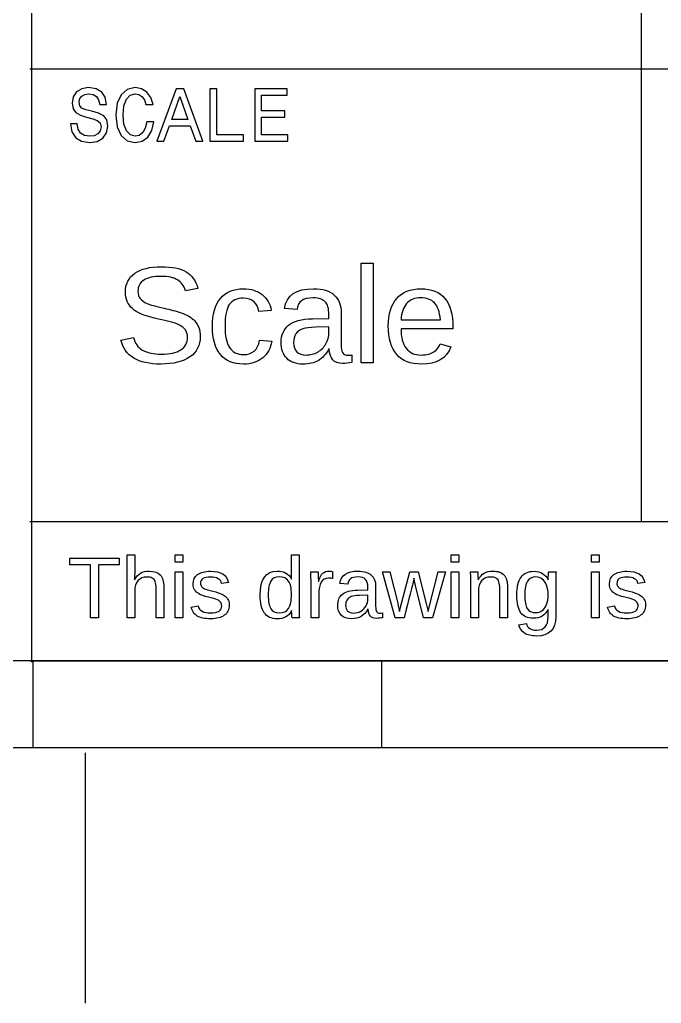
# Model space of a CAD drawing. Extents: x 0 to 297, y -130 to 79.
# Drawn here: x 146.79 to 165.21, y -130.48 to -102.23 of the extents above; entities that cross this region are included whole.
import ezdxf

# ---------------------------------------------------------------- set-up
doc = ezdxf.new("R2010")
doc.units = 0
doc.layers.get('0').update_dxf_attribs({"linetype": 'CONTINUOUS'})

msp = doc.modelspace()

# ---------------------------------------------------------------- linework, layer by layer
at = {"color": 7}
for p, q in [((147.13893, -120.675485), (147.13893, -73.985165)), ((164.63891, -116.636775), (164.63891, -90.636775)), ((147.08879, -103.636775), (266.15528, -103.636775)), ((148.579925, -104.211775), (148.428925, -104.302775)), ((148.773925, -104.179775), (148.579925, -104.211775)), ((148.990925, -104.211775), (148.773925, -104.179775)), ((149.150925, -104.306775), (148.990925, -104.211775)), ((149.880924, -104.230775), (149.705924, -104.382775)), ((150.109923, -104.176775), (149.880924, -104.230775)), ((150.293923, -104.211775), (150.109923, -104.176775)), ((150.446923, -104.308775), (150.293923, -104.211775)), ((151.281922, -104.215775), (150.734923, -105.717775)), ((151.501922, -104.215775), (151.281922, -104.215775)), ((152.050921, -105.717775), (151.501922, -104.215775)), ((152.452921, -104.217775), (152.253921, -104.217775)), ((152.253921, -104.217775), (152.253921, -105.717775)), ((152.452921, -105.536775), (152.452921, -104.217775)), ((154.473918, -104.217775), (153.539919, -104.217775)), ((153.539919, -104.217775), (153.539919, -105.717775)), ((154.473918, -104.399775), (154.473918, -104.217775)), ((148.330926, -104.442775), (148.296926, -104.624775)), ((148.428925, -104.302775), (148.330926, -104.442775)), ((148.499925, -104.593775), (148.518925, -104.496775)), ((148.518925, -104.496775), (148.575925, -104.423775)), ((148.575925, -104.423775), (148.661925, -104.373775)), ((148.661925, -104.373775), (148.780925, -104.356775)), ((148.780925, -104.356775), (148.901925, -104.377775)), ((148.901925, -104.377775), (148.996925, -104.436775)), ((148.996925, -104.436775), (149.059925, -104.533775)), ((149.251924, -104.457775), (149.150925, -104.306775)), ((149.286924, -104.661775), (149.251924, -104.457775)), ((149.705924, -104.382775), (149.593924, -104.630775)), ((149.785924, -104.706775), (149.856924, -104.514775)), ((149.856924, -104.514775), (149.967924, -104.397775)), ((149.967924, -104.397775), (150.109923, -104.356775)), ((150.109923, -104.356775), (150.213923, -104.377775)), ((150.213923, -104.377775), (150.302923, -104.438775)), ((150.302923, -104.438775), (150.371923, -104.535775)), ((150.559923, -104.464775), (150.446923, -104.308775)), ((150.624923, -104.669775), (150.559923, -104.464775)), ((151.160922, -105.093775), (151.391922, -104.431775)), ((151.391922, -104.431775), (151.622922, -105.093775)), ((153.738919, -104.849775), (153.738919, -104.399775)), ((153.738919, -104.399775), (154.473918, -104.399775)), ((148.296926, -104.624775), (148.324926, -104.786775)), ((148.324926, -104.786775), (148.406925, -104.896775)), ((148.518925, -104.702775), (148.499925, -104.593775)), ((148.581925, -104.771775), (148.518925, -104.702775)), ((148.691925, -104.818775), (148.581925, -104.771775)), ((149.059925, -104.533775), (149.089925, -104.665775)), ((149.089925, -104.665775), (149.286924, -104.665775)), ((149.286924, -104.665775), (149.286924, -104.661775)), ((149.593924, -104.630775), (149.554924, -104.967775)), ((149.761924, -104.967775), (149.785924, -104.706775)), ((150.371923, -104.535775), (150.418923, -104.669775)), ((150.418923, -104.669775), (150.624923, -104.669775)), ((148.406925, -104.896775), (148.536925, -104.970775)), ((148.536925, -104.970775), (148.713925, -105.026775)), ((148.860925, -104.859775), (148.691925, -104.818775)), ((148.713925, -105.026775), (148.888925, -105.075775)), ((149.057925, -104.916775), (148.860925, -104.859775)), ((148.888925, -105.075775), (149.020925, -105.123775)), ((149.204925, -104.991775), (149.057925, -104.916775)), ((149.294924, -105.106775), (149.204925, -104.991775)), ((149.554924, -104.967775), (149.593924, -105.305775)), ((149.785924, -105.231775), (149.761924, -104.967775)), ((154.408918, -104.849775), (153.738919, -104.849775)), ((153.738919, -105.536775), (153.738919, -105.028775)), ((153.738919, -105.028775), (154.408918, -105.028775)), ((154.408918, -105.028775), (154.408918, -104.849775)), ((148.447925, -105.222775), (148.250926, -105.222775)), ((148.250926, -105.222775), (148.294926, -105.452775)), ((148.471925, -105.372775), (148.447925, -105.222775)), ((148.447925, -105.222775), (148.447925, -105.222775)), ((149.020925, -105.123775), (149.100925, -105.192775)), ((149.100925, -105.192775), (149.128925, -105.305775)), ((149.128925, -105.305775), (149.102925, -105.419775)), ((149.288924, -105.480775), (149.327924, -105.283775)), ((149.327924, -105.283775), (149.294924, -105.106775)), ((149.593924, -105.305775), (149.705924, -105.553775)), ((149.858924, -105.421775), (149.785924, -105.231775)), ((150.397923, -105.341775), (150.325923, -105.471775)), ((150.440923, -105.160775), (150.397923, -105.341775)), ((150.647923, -105.160775), (150.440923, -105.160775)), ((150.440923, -105.160775), (150.440923, -105.160775)), ((150.587923, -105.415775), (150.647923, -105.160775)), ((150.933922, -105.717775), (151.090922, -105.276775)), ((151.090922, -105.276775), (151.689922, -105.276775)), ((151.622922, -105.093775), (151.160922, -105.093775)), ((151.160922, -105.093775), (151.160922, -105.093775)), ((151.689922, -105.276775), (151.847921, -105.717775)), ((148.294926, -105.452775), (148.402925, -105.620775)), ((148.402925, -105.620775), (148.568925, -105.722775)), ((148.542925, -105.484775), (148.471925, -105.372775)), ((148.655925, -105.553775), (148.542925, -105.484775)), ((148.802925, -105.577775), (148.655925, -105.553775)), ((148.933925, -105.560775), (148.802925, -105.577775)), ((149.035925, -105.506775), (148.933925, -105.560775)), ((149.016925, -105.724775), (149.182925, -105.629775)), ((149.102925, -105.419775), (149.035925, -105.506775)), ((149.182925, -105.629775), (149.288924, -105.480775)), ((149.705924, -105.553775), (149.880924, -105.707775)), ((149.969924, -105.538775), (149.858924, -105.421775)), ((150.109923, -105.577775), (149.969924, -105.538775)), ((150.226923, -105.551775), (150.109923, -105.577775)), ((150.325923, -105.471775), (150.226923, -105.551775)), ((150.310923, -105.717775), (150.472923, -105.603775)), ((150.472923, -105.603775), (150.587923, -105.415775)), ((153.21792, -105.536775), (152.452921, -105.536775)), ((153.21792, -105.717775), (153.21792, -105.536775)), ((154.490918, -105.536775), (153.738919, -105.536775)), ((154.490918, -105.717775), (154.490918, -105.536775)), ((148.568925, -105.722775), (148.793925, -105.758775)), ((148.793925, -105.758775), (149.016925, -105.724775)), ((149.880924, -105.707775), (150.109923, -105.758775)), ((150.109923, -105.758775), (150.310923, -105.717775)), ((150.734923, -105.717775), (150.933922, -105.717775)), ((150.734923, -105.717775), (150.734923, -105.717775)), ((151.847921, -105.717775), (152.050921, -105.717775)), ((152.253921, -105.717775), (153.21792, -105.717775)), ((152.253921, -105.717775), (152.253921, -105.717775)), ((153.539919, -105.717775), (154.490918, -105.717775)), ((153.539919, -105.717775), (153.539919, -105.717775)), ((156.59462, -112.081691), (156.59462, -109.219481)), ((156.59462, -109.219481), (156.94179, -109.219481)), ((156.94179, -109.219481), (156.94179, -112.081691)), ((151.91168, -109.948421), (151.54908, -110.012021)), ((154.01594, -110.579181), (153.65912, -110.606181)), ((154.75463, -110.551951), (154.39203, -110.519151)), ((155.66884, -110.808451), (155.66884, -110.694651)), ((156.01987, -110.658021), (156.01987, -111.556801)), ((155.20016, -110.816451), (155.66884, -110.808451)), ((157.74221, -110.845381), (158.86857, -110.845381)), ((152.68705, -111.028571), (152.68705, -111.028611)), ((155.66888, -111.051761), (155.28893, -111.059761)), ((155.66888, -111.223411), (155.66888, -111.051761)), ((159.22731, -111.111521), (157.73835, -111.111551)), ((159.22731, -111.065221), (159.22731, -111.111521)), ((149.70141, -111.429781), (150.05822, -111.358381)), ((151.97533, -111.331241), (151.97536, -111.331421)), ((153.67648, -111.437501), (154.02751, -111.460601)), ((158.86664, -111.539671), (159.17138, -111.626471)), ((155.00921, -111.860251), (155.00925, -111.859891)), ((155.68038, -111.682251), (155.66878, -111.682251)), ((156.32846, -111.853871), (156.32846, -112.069881)), ((154.93009, -112.120111), (154.93015, -112.120261)), ((156.94179, -112.081691), (156.59462, -112.081691)), ((147.08866, -116.636775), (266.15514, -116.636775)), ((148.23166, -117.880935), (148.23166, -117.690505)), ((148.23166, -117.690505), (149.64523, -117.690505)), ((149.64523, -117.690505), (149.64523, -117.880935)), ((149.87597, -119.410555), (149.87597, -117.599025)), ((149.87597, -117.599025), (150.0957, -117.599025)), ((150.0957, -117.599025), (150.0957, -118.070225)), ((151.26022, -117.808915), (151.26022, -117.598945)), ((151.26022, -117.598945), (151.47995, -117.598945)), ((151.47995, -117.598945), (151.47995, -117.808915)), ((154.59518, -118.146985), (154.59518, -117.598885)), ((154.59518, -117.598885), (154.81491, -117.598885)), ((154.81491, -117.598885), (154.81491, -119.138195)), ((159.17892, -117.808915), (159.17892, -117.598945)), ((159.17892, -117.598945), (159.39864, -117.598945)), ((159.39864, -117.598945), (159.39864, -117.808915)), ((163.20968, -117.808915), (163.20968, -117.598945)), ((163.20968, -117.598945), (163.4294, -117.598945)), ((163.4294, -117.598945), (163.4294, -117.808915)), ((148.82248, -117.880935), (148.23166, -117.880935)), ((148.82248, -119.410475), (148.82248, -117.880935)), ((149.05441, -117.880935), (149.05441, -119.410475)), ((149.64523, -117.880935), (149.05441, -117.880935)), ((151.47995, -117.808915), (151.26022, -117.808915)), ((159.39864, -117.808915), (159.17892, -117.808915)), ((163.4294, -117.808915), (163.20968, -117.808915)), ((150.0857, -118.315625), (150.08957, -118.315505)), ((151.26022, -119.410475), (151.26022, -118.089675)), ((151.26022, -118.089675), (151.47995, -118.089675)), ((151.47995, -118.089675), (151.47995, -119.410475)), ((154.59718, -118.294695), (154.59518, -118.146985)), ((154.59518, -118.294695), (154.59718, -118.294695)), ((155.1497, -118.089675), (155.35722, -118.089675)), ((155.77504, -118.077415), (155.77504, -118.278835)), ((157.5725, -119.410475), (157.20263, -118.089675)), ((157.20263, -118.089675), (157.41992, -118.089675)), ((157.41992, -118.089675), (157.6433, -118.986885)), ((157.7166, -119.138285), (157.99248, -118.089705)), ((157.99248, -118.089705), (158.22807, -118.089705)), ((158.15353, -118.476635), (158.10963, -118.270335)), ((158.22807, -118.089705), (158.45878, -118.996685)), ((158.55278, -119.058935), (158.80302, -118.089705)), ((159.01787, -118.089705), (158.63937, -119.410475)), ((158.80302, -118.089705), (159.01787, -118.089705)), ((159.17892, -119.410475), (159.17892, -118.089675)), ((159.17892, -118.089675), (159.39864, -118.089675)), ((159.39864, -118.089675), (159.39864, -119.410475)), ((159.73351, -118.089715), (159.94103, -118.089715)), ((159.95003, -118.315635), (159.95403, -118.315635)), ((161.9613, -118.315485), (161.9633, -118.315485)), ((161.9783, -118.089625), (162.18704, -118.089625)), ((163.20968, -119.410475), (163.20968, -118.089675)), ((163.20968, -118.089675), (163.4294, -118.089675)), ((163.4294, -118.089675), (163.4294, -119.410475)), ((150.0957, -118.631745), (150.0957, -119.410555)), ((150.70968, -119.410515), (150.70968, -118.573115)), ((150.93063, -118.530385), (150.93063, -119.410515)), ((152.78483, -118.392345), (152.58707, -118.416745)), ((155.1567, -119.410475), (155.1567, -118.397285)), ((155.36722, -118.359445), (155.37222, -118.359445)), ((156.2101, -118.442295), (155.98061, -118.421495)), ((156.49215, -118.609695), (156.78878, -118.604695)), ((156.78878, -118.604695), (156.78878, -118.532695)), ((157.01088, -118.509385), (157.01088, -119.078235)), ((158.38424, -119.410475), (158.15353, -118.476635)), ((159.74051, -119.410515), (159.74051, -118.371695)), ((160.57418, -119.410475), (160.57418, -118.573075)), ((160.7951, -118.530455), (160.7951, -119.410585)), ((162.18004, -118.363055), (162.18004, -119.372585)), ((164.73429, -118.392345), (164.53653, -118.416745)), ((152.36738, -118.854965), (152.20991, -118.813465)), ((153.92868, -118.748855), (153.92868, -118.748855)), ((155.37711, -118.721955), (155.37711, -119.410435)), ((156.7887, -118.758655), (156.54822, -118.763655)), ((156.7887, -118.867295), (156.7887, -118.758655)), ((159.96024, -118.645135), (159.96024, -119.410515)), ((161.96089, -118.750075), (161.9609, -118.750075)), ((164.31684, -118.854965), (164.15936, -118.813465)), ((151.71798, -119.100385), (151.91207, -119.062585)), ((152.80804, -119.045545), (152.80807, -119.045485)), ((154.59895, -119.198035), (154.59518, -119.198065)), ((156.79598, -119.157035), (156.78898, -119.157035)), ((157.6958, -119.228585), (157.7166, -119.138285)), ((158.45878, -118.996685), (158.51498, -119.228615)), ((158.51498, -119.228615), (158.55278, -119.058935)), ((161.96086, -119.165055), (161.95886, -119.165055)), ((161.96086, -119.377455), (161.96086, -119.165055)), ((163.66744, -119.100385), (163.86153, -119.062585)), ((164.7575, -119.045545), (164.75753, -119.045485)), ((149.05441, -119.410475), (148.82248, -119.410475)), ((150.0957, -119.410555), (149.87597, -119.410555)), ((150.93063, -119.410515), (150.70968, -119.410515)), ((151.47995, -119.410475), (151.26022, -119.410475)), ((154.82191, -119.410415), (154.61195, -119.410415)), ((155.37711, -119.410435), (155.1567, -119.410475)), ((156.32145, -119.434185), (156.32125, -119.434885)), ((156.37127, -119.270175), (156.37125, -119.270095)), ((157.20618, -119.265735), (157.20618, -119.402455)), ((157.82641, -119.410475), (157.5725, -119.410475)), ((158.63937, -119.410475), (158.38424, -119.410475)), ((159.39864, -119.410475), (159.17892, -119.410475)), ((159.96024, -119.410515), (159.74051, -119.410515)), ((160.7951, -119.410585), (160.57418, -119.410475)), ((163.4294, -119.410475), (163.20968, -119.410475)), ((161.11739, -119.603295), (161.33834, -119.571595)), ((161.62706, -119.929225), (161.62643, -119.929275)), ((9.995553, -120.629921), (286.70447, -120.629921)), ((147.09296, -120.636775), (287.18473, -120.636775)), ((147.175, -120.629921), (147.175, -123.129921)), ((157.175, -120.629921), (157.175, -123.129921)), ((137.15173, -123.129921), (287.19826, -123.129921)), ((148.675, -123.283001), (148.675, -130.476841))]:
    msp.add_line(p, q, dxfattribs=at)
for points in [[(149.82867, -110.050641), (149.82867, -109.817915), (149.917393, -109.638545), (150.09484, -109.512531)], [(150.09484, -109.512531), (150.273567, -109.386525), (150.5288, -109.323521), (150.86054, -109.323521)], [(150.86054, -109.323521), (151.169133, -109.323521), (151.405077, -109.371095), (151.56837, -109.466241)], [(151.56837, -109.466241), (151.73167, -109.560108), (151.846107, -109.720835), (151.91168, -109.948421)], [(150.35907, -109.709181), (150.244637, -109.781188), (150.18742, -109.888555), (150.18742, -110.031281)], [(150.85668, -109.601171), (150.63938, -109.601171), (150.47351, -109.637175), (150.35907, -109.709181)], [(151.3215, -109.699571), (151.209633, -109.633971), (151.054693, -109.601171), (150.85668, -109.601171)], [(151.54908, -110.012021), (151.509213, -109.868008), (151.433353, -109.763858), (151.3215, -109.699571)], [(149.87887, -110.320661), (149.845403, -110.242228), (149.82867, -110.152221), (149.82867, -110.050641)], [(150.18742, -110.031281), (150.18742, -110.114855), (150.209287, -110.184288), (150.25302, -110.239581)], [(152.5559, -110.233941), (152.7102, -110.048788), (152.93136, -109.956211), (153.21938, -109.956211)], [(153.21938, -109.956211), (153.43282, -109.956211), (153.609617, -110.011501), (153.74977, -110.122081)], [(153.74977, -110.122081), (153.89121, -110.232661), (153.979933, -110.385028), (154.01594, -110.579181)], [(154.39203, -110.519151), (154.451163, -110.143698), (154.730187, -109.955971), (155.2291, -109.955971)], [(155.2291, -109.955971), (155.4914, -109.955971), (155.68877, -110.016405), (155.82121, -110.137271)], [(155.82121, -110.137271), (155.95365, -110.256851), (156.01987, -110.430435), (156.01987, -110.658021)], [(157.61491, -110.232011), (157.776923, -110.048145), (158.007727, -109.956211), (158.30732, -109.956211)], [(158.30732, -109.956211), (158.920647, -109.956211), (159.22731, -110.325881), (159.22731, -111.065221)], [(150.02738, -110.527041), (149.963113, -110.467908), (149.91361, -110.399115), (149.87887, -110.320661)], [(150.25302, -110.239581), (150.29802, -110.293581), (150.36231, -110.339871), (150.44589, -110.378451)], [(150.44589, -110.378451), (150.52947, -110.415718), (150.695983, -110.462005), (150.94543, -110.517311)], [(152.32446, -111.036291), (152.32446, -110.685265), (152.401607, -110.417815), (152.5559, -110.233941)], [(152.81049, -110.411381), (152.728197, -110.533535), (152.68705, -110.739265), (152.68705, -111.028571)], [(153.20974, -110.228161), (153.025867, -110.228161), (152.892783, -110.289235), (152.81049, -110.411381)], [(153.52219, -110.330381), (153.448897, -110.262235), (153.344747, -110.228161), (153.20974, -110.228161)], [(153.65912, -110.606181), (153.64112, -110.490461), (153.595477, -110.398528), (153.52219, -110.330381)], [(154.88193, -110.299291), (154.81121, -110.352025), (154.768777, -110.436245), (154.75463, -110.551951)], [(155.22138, -110.220191), (155.0658, -110.220191), (154.95265, -110.246558), (154.88193, -110.299291)], [(155.56083, -110.330131), (155.48883, -110.256838), (155.37568, -110.220191), (155.22138, -110.220191)], [(155.66884, -110.694651), (155.66884, -110.524925), (155.632837, -110.403418), (155.56083, -110.330131)], [(157.37382, -111.024711), (157.37382, -110.680118), (157.454183, -110.415885), (157.61491, -110.232011)], [(157.90036, -110.382491), (157.80264, -110.494358), (157.749923, -110.648655), (157.74221, -110.845381)], [(158.30153, -110.212771), (158.13309, -110.212771), (157.999367, -110.269345), (157.90036, -110.382491)], [(158.70078, -110.365131), (158.6082, -110.263558), (158.475117, -110.212771), (158.30153, -110.212771)], [(158.86857, -110.845381), (158.849303, -110.625508), (158.793373, -110.465425), (158.70078, -110.365131)], [(150.28969, -110.685191), (150.17911, -110.637591), (150.091673, -110.584875), (150.02738, -110.527041)], [(150.77958, -110.827911), (150.564847, -110.780311), (150.40155, -110.732738), (150.28969, -110.685191)], [(150.94543, -110.517311), (151.029003, -110.536578), (151.111937, -110.556511), (151.19423, -110.577111)], [(151.19423, -110.577111), (151.27781, -110.596378), (151.35753, -110.620178), (151.43339, -110.648511)], [(151.43339, -110.648511), (151.509257, -110.675511), (151.579977, -110.707645), (151.64555, -110.744911)], [(151.1171, -110.907011), (151.015527, -110.882611), (150.90302, -110.856245), (150.77958, -110.827911)], [(151.37941, -110.997711), (151.306117, -110.961711), (151.21868, -110.931478), (151.1171, -110.907011)], [(151.54913, -111.134651), (151.509263, -111.079385), (151.45269, -111.033738), (151.37941, -110.997711)], [(151.64555, -110.744911), (151.71241, -110.782178), (151.77027, -110.827825), (151.81913, -110.881851)], [(151.81913, -110.881851), (151.867997, -110.935851), (151.90593, -110.999498), (151.93293, -111.072791)], [(154.29946, -111.499221), (154.29946, -111.283201), (154.370177, -111.117331), (154.51161, -111.001611)], [(154.51161, -111.001611), (154.654337, -110.885885), (154.883853, -110.824165), (155.20016, -110.816451)], [(151.61083, -111.350671), (151.61083, -111.261945), (151.590263, -111.189938), (151.54913, -111.134651)], [(151.93293, -111.072791), (151.961197, -111.146085), (151.97533, -111.232235), (151.97533, -111.331241)], [(152.55397, -111.844421), (152.400963, -111.659261), (152.32446, -111.389885), (152.32446, -111.036291)], [(152.68705, -111.028611), (152.68705, -111.306345), (152.73077, -111.512075), (152.81821, -111.645801)], [(154.72381, -111.252681), (154.67881, -111.316948), (154.65631, -111.401168), (154.65631, -111.505341)], [(154.91668, -111.109961), (154.833107, -111.140828), (154.768817, -111.188401), (154.72381, -111.252681)], [(155.28893, -111.059761), (155.12563, -111.062428), (155.001547, -111.079161), (154.91668, -111.109961)], [(155.58208, -111.535861), (155.639947, -111.434281), (155.66888, -111.330131), (155.66888, -111.223411)], [(157.61491, -111.844421), (157.454183, -111.660548), (157.37382, -111.387311), (157.37382, -111.024711)], [(157.73835, -111.111551), (157.73835, -111.350711), (157.787853, -111.535225), (157.88686, -111.665091)], [(150.85285, -112.120261), (150.190657, -112.120261), (149.806843, -111.890101), (149.70141, -111.429781)], [(150.05822, -111.358381), (150.099353, -111.521681), (150.18679, -111.641905), (150.32053, -111.719051)], [(151.41603, -111.711331), (151.545897, -111.629045), (151.61083, -111.508825), (151.61083, -111.350671)], [(151.97536, -111.331421), (151.97536, -111.582155), (151.876997, -111.776311), (151.68027, -111.913891)], [(153.52219, -111.746091), (153.605763, -111.679231), (153.657193, -111.576368), (153.67648, -111.437501)], [(154.02751, -111.460601), (154.00051, -111.661188), (153.915003, -111.821271), (153.77099, -111.940851)], [(154.45761, -111.954391), (154.352177, -111.843811), (154.29946, -111.692088), (154.29946, -111.499221)], [(154.65631, -111.505341), (154.65631, -111.618495), (154.68651, -111.705931), (154.74691, -111.767651)], [(155.34871, -111.773091), (155.447717, -111.715225), (155.525507, -111.636148), (155.58208, -111.535861)], [(156.01987, -111.556801), (156.01987, -111.659661), (156.03337, -111.737451), (156.06037, -111.790171)], [(158.68149, -111.769191), (158.772783, -111.708725), (158.8345, -111.632218), (158.86664, -111.539671)], [(150.32053, -111.719051), (150.45425, -111.794911), (150.63619, -111.832841), (150.86635, -111.832841)], [(150.86635, -111.832841), (151.104223, -111.832841), (151.28745, -111.792338), (151.41603, -111.711331)], [(153.22324, -112.120221), (152.93136, -112.120221), (152.70827, -112.028288), (152.55397, -111.844421)], [(152.81821, -111.645801), (152.905643, -111.779521), (153.037437, -111.846381), (153.21359, -111.846381)], [(153.21359, -111.846381), (153.33703, -111.846381), (153.439897, -111.812951), (153.52219, -111.746091)], [(154.74691, -111.767651), (154.808643, -111.829385), (154.896077, -111.860251), (155.00921, -111.860251)], [(155.00925, -111.859891), (155.136543, -111.859891), (155.249697, -111.830958), (155.34871, -111.773091)], [(155.66878, -111.682251), (155.58006, -111.841691), (155.476553, -111.954845), (155.35826, -112.021711)], [(155.77878, -112.000491), (155.720913, -111.932345), (155.688113, -111.826265), (155.68038, -111.682251)], [(156.06037, -111.790171), (156.08737, -111.841638), (156.138803, -111.867371), (156.21467, -111.867371)], [(156.21467, -111.867371), (156.24807, -111.867371), (156.286, -111.862871), (156.32846, -111.853871)], [(158.32082, -112.120221), (158.012227, -112.120221), (157.776923, -112.028288), (157.61491, -111.844421)], [(157.88686, -111.665091), (157.985867, -111.794958), (158.13052, -111.859891), (158.32082, -111.859891)], [(159.17138, -111.626471), (159.04666, -111.955638), (158.76314, -112.120221), (158.32082, -112.120221)], [(158.32082, -111.859891), (158.47126, -111.859891), (158.591483, -111.829658), (158.68149, -111.769191)], [(151.68027, -111.913891), (151.484823, -112.051471), (151.209017, -112.120261), (150.85285, -112.120261)], [(153.77099, -111.940851), (153.626977, -112.060431), (153.444393, -112.120221), (153.22324, -112.120221)], [(154.93015, -112.120261), (154.720563, -112.120261), (154.56305, -112.064971), (154.45761, -111.954391)], [(155.35826, -112.021711), (155.241253, -112.087311), (155.09853, -112.120111), (154.93009, -112.120111)], [(156.06037, -112.100781), (155.93179, -112.100781), (155.837927, -112.067351), (155.77878, -112.000491)], [(156.32846, -112.069881), (156.241027, -112.090481), (156.151663, -112.100781), (156.06037, -112.100781)], [(150.0957, -118.070225), (150.0957, -118.119892), (150.094033, -118.171159), (150.0907, -118.224025)], [(150.25924, -118.126295), (150.325973, -118.085629), (150.410203, -118.065295), (150.51193, -118.065295)], [(150.51193, -118.065295), (150.655157, -118.065295), (150.760543, -118.101102), (150.82809, -118.172715)], [(151.8986, -118.164065), (151.98486, -118.100599), (152.110183, -118.068865), (152.27457, -118.068865)], [(152.27457, -118.068865), (152.420243, -118.068865), (152.535803, -118.094499), (152.62125, -118.145765)], [(153.69796, -118.756145), (153.69796, -118.295532), (153.859907, -118.065225), (154.1838, -118.065225)], [(154.1838, -118.065225), (154.2839, -118.065225), (154.367317, -118.083525), (154.43405, -118.120125)], [(155.49307, -118.127515), (155.53867, -118.085982), (155.60296, -118.065215), (155.68594, -118.065215)], [(155.68594, -118.065215), (155.715207, -118.065215), (155.744907, -118.069282), (155.77504, -118.077415)], [(155.98061, -118.421495), (156.018077, -118.183862), (156.19467, -118.065045), (156.51039, -118.065045)], [(156.51039, -118.065045), (156.67641, -118.065045), (156.80133, -118.103295), (156.88515, -118.179795)], [(160.1286, -118.122765), (160.195327, -118.084499), (160.277927, -118.065365), (160.3764, -118.065365)], [(160.3764, -118.065365), (160.521253, -118.065365), (160.627047, -118.101582), (160.69378, -118.174015)], [(161.18493, -118.236125), (161.267123, -118.124639), (161.391637, -118.068895), (161.55847, -118.068895)], [(161.55847, -118.068895), (161.652057, -118.068895), (161.73303, -118.090462), (161.80139, -118.133595)], [(163.84806, -118.164065), (163.93432, -118.100599), (164.059643, -118.068865), (164.22403, -118.068865)], [(164.22403, -118.068865), (164.369703, -118.068865), (164.485263, -118.094499), (164.57071, -118.145765)], [(150.0907, -118.224025), (150.088033, -118.276959), (150.086367, -118.307492), (150.0857, -118.315625)], [(150.08957, -118.315505), (150.13677, -118.229239), (150.193327, -118.166169), (150.25924, -118.126295)], [(150.1885, -118.342435), (150.126633, -118.414049), (150.0957, -118.510485), (150.0957, -118.631745)], [(150.43753, -118.235015), (150.334177, -118.235015), (150.251167, -118.270822), (150.1885, -118.342435)], [(150.59988, -118.266715), (150.560813, -118.245582), (150.506697, -118.235015), (150.43753, -118.235015)], [(150.68408, -118.366815), (150.667013, -118.321215), (150.638947, -118.287849), (150.59988, -118.266715)], [(150.82809, -118.172715), (150.89645, -118.243522), (150.93063, -118.362745), (150.93063, -118.530385)], [(151.77042, -118.438725), (151.77042, -118.318279), (151.813147, -118.226725), (151.8986, -118.164065)], [(152.05482, -118.280065), (152.00762, -118.310199), (151.98402, -118.355772), (151.98402, -118.416785)], [(152.27454, -118.234865), (152.17526, -118.234865), (152.10202, -118.249932), (152.05482, -118.280065)], [(152.48817, -118.282465), (152.435303, -118.250732), (152.364093, -118.234865), (152.27454, -118.234865)], [(152.58707, -118.416745), (152.57487, -118.358145), (152.541903, -118.313385), (152.48817, -118.282465)], [(152.62125, -118.145765), (152.707517, -118.197032), (152.762043, -118.279225), (152.78483, -118.392345)], [(154.00188, -118.350905), (153.95308, -118.432285), (153.92868, -118.564935), (153.92868, -118.748855)], [(154.24236, -118.227615), (154.13168, -118.227615), (154.05152, -118.268712), (154.00188, -118.350905)], [(154.51091, -118.349685), (154.454777, -118.268305), (154.36526, -118.227615), (154.24236, -118.227615)], [(154.43405, -118.120125), (154.500777, -118.156725), (154.554487, -118.214915), (154.59518, -118.294695)], [(154.59511, -118.734205), (154.59511, -118.559239), (154.567043, -118.431065), (154.51091, -118.349685)], [(155.1567, -118.397285), (155.1567, -118.304512), (155.154367, -118.201975), (155.1497, -118.089675)], [(155.35722, -118.089675), (155.363887, -118.239415), (155.36722, -118.329339), (155.36722, -118.359445)], [(155.37222, -118.359445), (155.40722, -118.246325), (155.447503, -118.169015), (155.49307, -118.127515)], [(155.65785, -118.266635), (155.566703, -118.266635), (155.497123, -118.306105), (155.44911, -118.385045)], [(155.77504, -118.278835), (155.745773, -118.270702), (155.70671, -118.266635), (155.65785, -118.266635)], [(156.2907, -118.282385), (156.245967, -118.315719), (156.2191, -118.369022), (156.2101, -118.442295)], [(156.50554, -118.232385), (156.407067, -118.232385), (156.335453, -118.249052), (156.2907, -118.282385)], [(156.72038, -118.301985), (156.67478, -118.255585), (156.603167, -118.232385), (156.50554, -118.232385)], [(156.78878, -118.532695), (156.78878, -118.425275), (156.76598, -118.348372), (156.72038, -118.301985)], [(156.88515, -118.179795), (156.96897, -118.255475), (157.01088, -118.365339), (157.01088, -118.509385)], [(158.10963, -118.270335), (158.102297, -118.306935), (158.090897, -118.359832), (158.07543, -118.429025)], [(159.74051, -118.371695), (159.74051, -118.217889), (159.738177, -118.123895), (159.73351, -118.089715)], [(159.94103, -118.089715), (159.941697, -118.093715), (159.942363, -118.104715), (159.94303, -118.122715)], [(159.94303, -118.122715), (159.943697, -118.140649), (159.944363, -118.161415), (159.94503, -118.185015)], [(159.94503, -118.185015), (159.946363, -118.207815), (159.94803, -118.251355), (159.95003, -118.315635)], [(159.95403, -118.315635), (160.004497, -118.224489), (160.062687, -118.160199), (160.1286, -118.122765)], [(160.05174, -118.343615), (159.99074, -118.416049), (159.96024, -118.516555), (159.96024, -118.645135)], [(160.30198, -118.234975), (160.196187, -118.234975), (160.112773, -118.271189), (160.05174, -118.343615)], [(160.46678, -118.266675), (160.429313, -118.245542), (160.37438, -118.234975), (160.30198, -118.234975)], [(160.54858, -118.370435), (160.531513, -118.322435), (160.504247, -118.287849), (160.46678, -118.266675)], [(160.69378, -118.174015), (160.761327, -118.245629), (160.7951, -118.364442), (160.7951, -118.530455)], [(161.06286, -118.752485), (161.06286, -118.518925), (161.10355, -118.346805), (161.18493, -118.236125)], [(161.36647, -118.354525), (161.315203, -118.435905), (161.28957, -118.567742), (161.28957, -118.750035)], [(161.61183, -118.232455), (161.499523, -118.232455), (161.417737, -118.273145), (161.36647, -118.354525)], [(161.79249, -118.294755), (161.739623, -118.253222), (161.679403, -118.232455), (161.61183, -118.232455)], [(161.917, -118.472975), (161.887733, -118.394849), (161.84623, -118.335442), (161.79249, -118.294755)], [(161.80139, -118.133595), (161.870563, -118.175929), (161.923867, -118.236559), (161.9613, -118.315485)], [(161.9633, -118.315485), (161.9633, -118.291085), (161.964967, -118.248765), (161.9683, -118.188525)], [(161.9683, -118.188525), (161.971633, -118.128325), (161.974967, -118.095359), (161.9783, -118.089625)], [(162.18704, -118.089625), (162.182373, -118.133559), (162.18004, -118.224702), (162.18004, -118.363055)], [(163.71988, -118.438725), (163.71988, -118.318279), (163.762607, -118.226725), (163.84806, -118.164065)], [(164.00428, -118.280065), (163.95708, -118.310199), (163.93348, -118.355772), (163.93348, -118.416785)], [(164.224, -118.234865), (164.12472, -118.234865), (164.05148, -118.249932), (164.00428, -118.280065)], [(164.43763, -118.282465), (164.384763, -118.250732), (164.313553, -118.234865), (164.224, -118.234865)], [(164.53653, -118.416745), (164.52433, -118.358145), (164.491363, -118.313385), (164.43763, -118.282465)], [(164.57071, -118.145765), (164.656977, -118.197032), (164.711503, -118.279225), (164.73429, -118.392345)], [(150.70968, -118.573115), (150.70968, -118.480342), (150.701147, -118.411575), (150.68408, -118.366815)], [(151.81562, -118.603515), (151.785487, -118.558782), (151.77042, -118.503852), (151.77042, -118.438725)], [(151.94013, -118.718265), (151.887263, -118.686532), (151.84576, -118.648282), (151.81562, -118.603515)], [(151.98402, -118.416785), (151.98402, -118.454252), (151.993787, -118.485185), (152.01332, -118.509585)], [(152.01332, -118.509585), (152.032853, -118.533985), (152.061753, -118.554752), (152.10002, -118.571885)], [(152.10002, -118.571885), (152.138287, -118.588952), (152.218853, -118.612552), (152.34172, -118.642685)], [(155.44911, -118.385045), (155.40111, -118.463165), (155.37711, -118.575469), (155.37711, -118.721955)], [(156.05636, -118.726875), (156.146693, -118.653635), (156.291957, -118.614575), (156.49215, -118.609695)], [(158.07543, -118.429025), (158.059963, -118.497385), (157.976957, -118.824535), (157.82641, -119.410475)], [(160.57418, -118.573075), (160.57418, -118.485995), (160.565647, -118.418449), (160.54858, -118.370435)], [(161.9609, -118.750075), (161.9609, -118.642649), (161.946267, -118.550282), (161.917, -118.472975)], [(163.76508, -118.603515), (163.734947, -118.558782), (163.71988, -118.503852), (163.71988, -118.438725)], [(163.88959, -118.718265), (163.836657, -118.686532), (163.795153, -118.648282), (163.76508, -118.603515)], [(163.93348, -118.416785), (163.93348, -118.454252), (163.943247, -118.485185), (163.96278, -118.509585)], [(163.96278, -118.509585), (163.982313, -118.533985), (164.011213, -118.554752), (164.04948, -118.571885)], [(164.04948, -118.571885), (164.087747, -118.588952), (164.168313, -118.612552), (164.29118, -118.642685)], [(152.20991, -118.813465), (152.08377, -118.780932), (151.993843, -118.749199), (151.94013, -118.718265)], [(152.34172, -118.642685), (152.458093, -118.671952), (152.541917, -118.699219), (152.59319, -118.724485)], [(152.54072, -118.935565), (152.50492, -118.903032), (152.44714, -118.876165), (152.36738, -118.854965)], [(152.59319, -118.724485), (152.644457, -118.748885), (152.68474, -118.776152), (152.71404, -118.806285)], [(152.71404, -118.806285), (152.744173, -118.836419), (152.767373, -118.871412), (152.78364, -118.911265)], [(152.78364, -118.911265), (152.799907, -118.950332), (152.80804, -118.995092), (152.80804, -119.045545)], [(153.81515, -119.266395), (153.737023, -119.154095), (153.69796, -118.984012), (153.69796, -118.756145)], [(153.92868, -118.748855), (153.92868, -118.933589), (153.95308, -119.065829), (154.00188, -119.145575)], [(154.51091, -119.135815), (154.567043, -119.049549), (154.59511, -118.915679), (154.59511, -118.734205)], [(155.92208, -119.041825), (155.92208, -118.905105), (155.96684, -118.800122), (156.05636, -118.726875)], [(156.19056, -118.885655), (156.162093, -118.926322), (156.14786, -118.979625), (156.14786, -119.045565)], [(156.31263, -118.795355), (156.259763, -118.814889), (156.219073, -118.844989), (156.19056, -118.885655)], [(156.54822, -118.763655), (156.444867, -118.764989), (156.366337, -118.775555), (156.31263, -118.795355)], [(156.7338, -119.065055), (156.7704, -119.000789), (156.7887, -118.934869), (156.7887, -118.867295)], [(161.17639, -119.259075), (161.100703, -119.151655), (161.06286, -118.982792), (161.06286, -118.752485)], [(161.28957, -118.750035), (161.28957, -118.930695), (161.31357, -119.060495), (161.36157, -119.139435)], [(161.91699, -119.022285), (161.946257, -118.945792), (161.96089, -118.855055), (161.96089, -118.750075)], [(164.15936, -118.813465), (164.033227, -118.780932), (163.943303, -118.749199), (163.88959, -118.718265)], [(164.29118, -118.642685), (164.407553, -118.671952), (164.491377, -118.699219), (164.54265, -118.724485)], [(164.49018, -118.935565), (164.45438, -118.903032), (164.3966, -118.876165), (164.31684, -118.854965)], [(164.54265, -118.724485), (164.593917, -118.748885), (164.6342, -118.776152), (164.6635, -118.806285)], [(164.6635, -118.806285), (164.693633, -118.836419), (164.716833, -118.871412), (164.7331, -118.911265)], [(164.7331, -118.911265), (164.749367, -118.950332), (164.7575, -118.995092), (164.7575, -119.045545)], [(151.89132, -119.354285), (151.80262, -119.299752), (151.74484, -119.215119), (151.71798, -119.100385)], [(151.91207, -119.062585), (151.930803, -119.133385), (151.96946, -119.185469), (152.02804, -119.218835)], [(152.51632, -119.216335), (152.568387, -119.182135), (152.59442, -119.130865), (152.59442, -119.062525)], [(152.59442, -119.062525), (152.59442, -119.010459), (152.57652, -118.968139), (152.54072, -118.935565)], [(152.80807, -119.045485), (152.80807, -119.169992), (152.76087, -119.266019), (152.66647, -119.333565)], [(154.00188, -119.145575), (154.05068, -119.225329), (154.130027, -119.265205), (154.23992, -119.265205)], [(154.23992, -119.265205), (154.364427, -119.265205), (154.454757, -119.222075), (154.51091, -119.135815)], [(154.59518, -119.198065), (154.554513, -119.282705), (154.500397, -119.343335), (154.43283, -119.379955)], [(154.60295, -119.320115), (154.600283, -119.272915), (154.59895, -119.232222), (154.59895, -119.198035)], [(154.81491, -119.138195), (154.81491, -119.275729), (154.817243, -119.366469), (154.82191, -119.410415)], [(156.02218, -119.329905), (155.955447, -119.259919), (155.92208, -119.163892), (155.92208, -119.041825)], [(156.14786, -119.045565), (156.14786, -119.117179), (156.166993, -119.172515), (156.20526, -119.211575)], [(156.5861, -119.215195), (156.648767, -119.178595), (156.698, -119.128549), (156.7338, -119.065055)], [(156.78898, -119.157035), (156.732847, -119.257949), (156.667337, -119.329565), (156.59245, -119.371885)], [(156.85828, -119.358455), (156.82168, -119.315322), (156.800913, -119.248182), (156.79598, -119.157035)], [(157.01088, -119.078235), (157.01088, -119.143302), (157.019413, -119.192535), (157.03648, -119.225935)], [(157.6433, -118.986885), (157.6493, -119.006419), (157.6668, -119.086985), (157.6958, -119.228585)], [(161.36157, -119.139435), (161.40957, -119.218375), (161.491767, -119.257845), (161.60816, -119.257845)], [(161.60816, -119.257845), (161.677333, -119.257845), (161.738773, -119.237512), (161.79248, -119.196845)], [(161.95886, -119.165055), (161.917327, -119.249689), (161.86036, -119.313572), (161.78796, -119.356705)], [(161.79248, -119.196845), (161.846213, -119.156179), (161.887717, -119.097992), (161.91699, -119.022285)], [(163.84078, -119.354285), (163.752073, -119.299752), (163.694293, -119.215119), (163.66744, -119.100385)], [(163.86153, -119.062585), (163.880263, -119.133385), (163.91892, -119.185469), (163.9775, -119.218835)], [(164.46578, -119.216335), (164.517847, -119.182135), (164.54388, -119.130865), (164.54388, -119.062525)], [(164.54388, -119.062525), (164.54388, -119.010459), (164.52598, -118.968139), (164.49018, -118.935565)], [(164.75753, -119.045485), (164.75753, -119.169992), (164.71033, -119.266019), (164.61593, -119.333565)], [(152.27218, -119.434885), (152.107793, -119.434885), (151.98084, -119.408019), (151.89132, -119.354285)], [(152.02804, -119.218835), (152.08664, -119.251369), (152.16802, -119.267635), (152.27218, -119.267635)], [(152.27218, -119.267635), (152.383673, -119.267635), (152.465053, -119.250535), (152.51632, -119.216335)], [(152.66647, -119.333565), (152.572883, -119.401112), (152.441453, -119.434885), (152.27218, -119.434885)], [(154.1838, -119.434855), (154.016973, -119.434855), (153.89409, -119.378702), (153.81515, -119.266395)], [(154.43283, -119.379955), (154.366097, -119.416555), (154.283087, -119.434855), (154.1838, -119.434855)], [(154.61195, -119.410415), (154.609283, -119.397415), (154.606283, -119.367315), (154.60295, -119.320115)], [(156.32125, -119.434885), (156.188603, -119.434885), (156.088913, -119.399892), (156.02218, -119.329905)], [(156.20526, -119.211575), (156.244327, -119.250642), (156.299663, -119.270175), (156.37127, -119.270175)], [(156.59245, -119.371885), (156.518397, -119.413419), (156.428063, -119.434185), (156.32145, -119.434185)], [(156.37125, -119.270095), (156.451817, -119.270095), (156.523433, -119.251795), (156.5861, -119.215195)], [(157.0365, -119.421955), (156.95512, -119.421955), (156.895713, -119.400789), (156.85828, -119.358455)], [(157.03648, -119.225935), (157.053547, -119.258469), (157.086113, -119.274735), (157.13418, -119.274735)], [(157.20618, -119.402455), (157.150847, -119.415455), (157.094287, -119.421955), (157.0365, -119.421955)], [(157.13418, -119.274735), (157.155313, -119.274735), (157.179313, -119.271735), (157.20618, -119.265735)], [(161.53405, -119.420205), (161.372103, -119.420205), (161.252883, -119.366495), (161.17639, -119.259075)], [(161.78796, -119.356705), (161.715533, -119.399039), (161.630897, -119.420205), (161.53405, -119.420205)], [(162.18004, -119.372585), (162.18004, -119.743679), (161.995713, -119.929225), (161.62706, -119.929225)], [(161.63249, -119.761975), (161.851403, -119.761975), (161.96086, -119.633802), (161.96086, -119.377455)], [(164.22164, -119.434885), (164.057253, -119.434885), (163.9303, -119.408019), (163.84078, -119.354285)], [(163.9775, -119.218835), (164.0361, -119.251369), (164.11748, -119.267635), (164.22164, -119.267635)], [(164.22164, -119.267635), (164.333133, -119.267635), (164.414513, -119.250535), (164.46578, -119.216335)], [(164.61593, -119.333565), (164.522343, -119.401112), (164.390913, -119.434885), (164.22164, -119.434885)], [(161.28219, -119.843775), (161.196737, -119.787642), (161.141803, -119.707482), (161.11739, -119.603295)], [(161.33834, -119.571595), (161.353007, -119.632662), (161.38514, -119.679455), (161.43474, -119.711975)], [(161.43474, -119.711975), (161.485207, -119.745309), (161.551123, -119.761975), (161.63249, -119.761975)], [(161.62643, -119.929275), (161.482383, -119.929275), (161.367637, -119.900775), (161.28219, -119.843775)]]:
    msp.add_open_spline(points, degree=3, dxfattribs=at)

doc.saveas('drawing.dxf')
